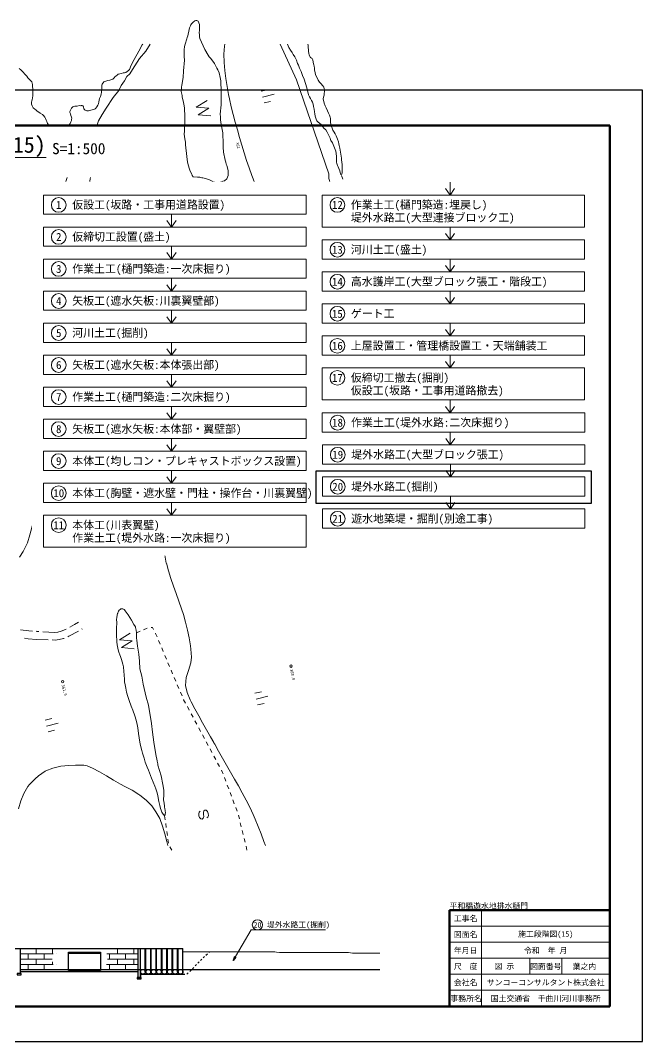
# Model space of a CAD drawing. Header units: millimetres. Extents: x -2078669 to -1085629, y -5987148 to 310365.
# Drawn here: x -1561906 to -1367638, y -5566452 to -5247635 of the extents above; entities that cross this region are included whole.
import ezdxf
from ezdxf.enums import TextEntityAlignment as Align

# ---------------------------------------------------------------- set-up
doc = ezdxf.new("R2010")
doc.units = ezdxf.units.MM
doc.header["$LTSCALE"] = 500
doc.linetypes.add('SXF_跳び破線', pattern=[12, 6, -6])
doc.layers.get('Defpoints').update_dxf_attribs({"color": 153})
for name, color, linetype, lineweight in [('D-BGD', 7, 'Continuous', 13), ('D-BYP-STR1', 2, 'Continuous', 13), ('D-BYP-STR3', 3, 'Continuous', 25), ('D-BYP-STRA', 1, 'Continuous', 25), ('D-BYP-STRC', 1, 'Continuous', 13), ('D-DOC', 7, 'Continuous', 13), ('D-TTL', 2, 'Continuous', 140), ('D-TTL-FRAM', 2, 'Continuous', 50), ('D-TTL-LINE', 7, 'Continuous', 13), ('D-TTL-TXT', 7, 'Continuous', 13), ('◆ワイプアウト', 4, 'Continuous', 13)]:
    doc.layers.add(name, color=color, linetype=linetype, lineweight=lineweight)
doc.styles.add('MS ゴシック', font='MS Gothic.ttf')
doc.dimstyles.new('DIM-500-F', dxfattribs={"dimscale": 500, "dimtxt": 3.5, "dimasz": 2.5, "dimexe": 0, "dimexo": 2, "dimgap": 0.8, "dimtad": 1, "dimdec": 0, "dimzin": 0, "dimdsep": 46, "dimtxsty": 'MS ゴシック', "dimblk": 'OPEN', "dimcen": 0.1, "dimclrd": 256, "dimclre": 256, "dimclrt": 256, "dimaunit": 1, "dimadec": 4, "dimazin": 0, "dimtfac": 1, "dimtdec": 0, "dimtmove": 2, "dimatfit": 3, "dimldrblk": 'OPEN', "dimfxl": 1, "dimtolj": 1, "dimtzin": 0, "dimlwd": -1, "dimlwe": -1, "dimarcsym": 2})
pattern_1 = [(180, (-1788137.6, 422249.2), (-2e-13, -1693.545), []), (270, (-1788137.6, 422249.2), (2540, -1693.545), [1693.545, -1693.545])]

# ---------------------------------------------------------------- blocks, each defined once
blk = doc.blocks.new('河川平面')
at = {"layer": 'D-BGD', "linetype": 'Continuous'}
for p, q in [((1824238, -2635273), (1826278, -2634775)), ((1824681, -2637094), (1828324, -2636205)), ((1825125, -2638916), (1827165, -2638419)), ((1761922, -2667453), (1765796, -2655569)), ((1765215, -2657353), (1765796, -2655569)), ((1849686, -2662713, 360164), (1849324, -2661518, 360120)), ((1850410, -2665105, 360252), (1850048, -2663909, 360208)), ((1851134, -2667496, 360340), (1850772, -2666300, 360296)), ((1781308, -2671772), (1783348, -2671276)), ((1851857, -2669887, 360428), (1851495, -2668691, 360384)), ((1852581, -2672278, 360516), (1852219, -2671083, 360472)), ((1781750, -2673593), (1785394, -2672707)), ((1853305, -2674670, 360604), (1852943, -2673475, 360560)), ((1782192, -2675416), (1784233, -2674920)), ((1821172, -2690819), (1823213, -2690322)), ((1821616, -2692640), (1825259, -2691753)), ((1822059, -2694463), (1824099, -2693966)), ((1838067, -2738260), (1838461, -2739880)), ((1795607, -2770743), (1797647, -2770248)), ((1796049, -2772565), (1799693, -2771679)), ((1796492, -2774388), (1798532, -2773892)), ((1754075, -2803865, 361418), (1754230, -2803878, 361420)), ((1754830, -2803915, 361449), (1754230, -2803878, 361420)), ((1759815, -2804216, 361690), (1756076, -2803990, 361509)), ((1768223, -2803167, 361459), (1768384, -2803074, 361460)), ((1785290, -2804303, 360500), (1786408, -2803833, 360803)), ((1787526, -2803363, 361106), (1788644, -2802893, 361409)), ((1754032, -2806371, 361420), (1757775, -2806514, 361592)), ((1792197, -2806761, 361435), (1792684, -2807912, 361422)), ((1793173, -2809063, 361409), (1793660, -2810214, 361397)), ((1794147, -2811365, 361384), (1794636, -2812515, 361371)), ((1795123, -2813666, 361358), (1795611, -2814817, 361345)), ((1796099, -2815968, 361333), (1796586, -2817118, 361320)), ((1797075, -2818270, 361307), (1797562, -2819420, 361294)), ((1798050, -2820571, 361282), (1798538, -2821722, 361269)), ((1799025, -2822872, 361256), (1799514, -2824024, 361243)), ((1822245, -2823207), (1824285, -2822712)), ((1822687, -2825029), (1826331, -2824143)), ((1801179, -2827380, 361256), (1801769, -2828482, 361269)), ((1823130, -2826852), (1825170, -2826356)), ((1802360, -2829583, 361282), (1802950, -2830685, 361295)), ((1756797, -2831620), (1758837, -2831125)), ((1757239, -2833442), (1760883, -2832556)), ((1803541, -2831786, 361308), (1804131, -2832888, 361321)), ((1804722, -2833990, 361334), (1805312, -2835092, 361348)), ((1757681, -2835265), (1759722, -2834769)), ((1805902, -2836192, 361361), (1806493, -2837294, 361374)), ((1807083, -2838396, 361387), (1807674, -2839498, 361400)), ((1808264, -2840600, 361413), (1808855, -2841701, 361426)), ((1809445, -2842803, 361439), (1810036, -2843904, 361452)), ((1810626, -2845006, 361466), (1811217, -2846108, 361479)), ((1812780, -2849507, 361550), (1813218, -2850677, 361586)), ((1813657, -2851846, 361622), (1814096, -2853017, 361658)), ((1814534, -2854187, 361694), (1814972, -2855357, 361730)), ((1815410, -2856527, 361767), (1815849, -2857697, 361803)), ((1816288, -2858867, 361839), (1816726, -2860037, 361875)), ((1794073, -2861464, 360360), (1794245, -2862686, 360553)), ((1817121, -2861220, 361902), (1817418, -2862435, 361906)), ((1794419, -2863910, 360747), (1794591, -2865132, 360940)), ((1817716, -2863649, 361911), (1818013, -2864863, 361916)), ((1818311, -2866077, 361921), (1818608, -2867291, 361926)), ((1794764, -2866355, 361134), (1794938, -2867577, 361327)), ((1795111, -2868800, 361521), (1795284, -2870023, 361714)), ((1818906, -2868505, 361930), (1819204, -2869719, 361935)), ((1795669, -2871170, 361825), (1796369, -2872205, 361814)), ((1819501, -2870934, 361940), (1819799, -2872147, 361945))]:
    blk.add_line(p, q, dxfattribs=at)
at = {"layer": 'D-BGD', "linetype": 'Continuous', "elevation": 362000}
for points in [[(1785720, -2684743), (1786779, -2682480), (1788229, -2680418), (1788996, -2679567), (1790895, -2677948), (1792407, -2676983), (1794693, -2675956), (1795619, -2675669), (1798059, -2675157), (1800538, -2674817), (1803034, -2674487), (1805485, -2674016), (1806163, -2673841), (1808583, -2673202), (1810983, -2672920), (1813590, -2672839), (1816163, -2672737), (1818622, -2672352), (1820817, -2671364), (1822181, -2670014), (1823074, -2668278), (1823344, -2666946), (1822777, -2665143), (1822256, -2663944), (1821323, -2661574), (1820484, -2659200), (1819695, -2656820), (1818947, -2654429), (1818216, -2652048), (1817513, -2649660), (1816810, -2647272), (1816133, -2644876), (1815485, -2642473), (1814872, -2640068), (1814319, -2637639), (1814030, -2636216), (1813594, -2633763), (1813214, -2631295), (1812901, -2628808), (1812657, -2626303), (1812646, -2626182), (1812541, -2623676), (1812739, -2621183), (1812923, -2620514)], [(1830142, -2620514), (1835290, -2631677), (1845386, -2661068), (1845407, -2662476), (1846119, -2664869), (1846853, -2667264), (1847579, -2669653), (1848318, -2672039), (1849058, -2674425), (1849797, -2676811), (1850545, -2679202), (1850740, -2679832)], [(1825541, -2870692), (1825112, -2869490), (1824241, -2867132), (1823333, -2864799), (1822374, -2862495), (1821720, -2861023), (1820642, -2858765), (1819499, -2856540), (1818319, -2854339), (1817106, -2852154), (1815880, -2849973), (1814649, -2847800), (1813409, -2845623), (1812169, -2843445), (1810938, -2841273), (1809726, -2839088), (1809600, -2838866), (1809435, -2838551), (1808452, -2836810), (1807207, -2834641), (1805948, -2832476), (1804717, -2830303), (1803524, -2828106), (1802389, -2825886), (1802106, -2825296), (1801146, -2822991), (1800613, -2820770), (1800851, -2818288), (1801578, -2816100), (1802307, -2813727), (1802482, -2811959), (1802315, -2809441), (1802183, -2808385), (1801763, -2805906), (1801242, -2803461), (1800639, -2801038), (1799950, -2798646), (1799365, -2796834), (1798549, -2794461), (1797714, -2792101), (1796865, -2789745), (1796044, -2787381), (1795277, -2785003), (1794628, -2782600), (1794617, -2782559), (1794114, -2780124), (1793714, -2777668), (1793392, -2775199), (1793111, -2772719), (1792856, -2770232), (1792616, -2767740), (1792384, -2765254), (1792166, -2762764), (1791953, -2760265), (1791735, -2757776), (1791516, -2755286), (1791303, -2752787), (1791085, -2750297), (1790872, -2747798), (1790645, -2745303), (1790432, -2742805), (1790196, -2740305), (1789961, -2737805), (1789703, -2735304), (1789641, -2734669), (1789353, -2732161), (1789064, -2729654), (1788753, -2727145), (1788442, -2724636), (1788130, -2722127), (1787811, -2719614), (1787499, -2717105), (1787180, -2714591), (1786869, -2712082), (1786554, -2709560), (1786251, -2707056), (1785949, -2704552), (1785660, -2702045), (1785393, -2699539), (1785158, -2697039), (1784967, -2694541), (1784864, -2692071), (1784890, -2689618), (1785121, -2687190), (1785693, -2684831), (1785720, -2684743)], [(1748494, -2859267), (1749232, -2856820), (1750173, -2854500), (1751418, -2852355), (1751923, -2851677), (1753667, -2849887), (1754736, -2848991), (1756795, -2847556), (1756947, -2847471), (1759232, -2846547), (1761682, -2846017), (1764215, -2845743), (1766301, -2845627), (1768821, -2845657), (1769883, -2845875), (1771580, -2846597), (1773796, -2847778), (1775963, -2849024), (1778115, -2850296), (1780269, -2851545), (1781697, -2852332), (1783905, -2853508), (1786057, -2854780), (1786368, -2854982), (1788332, -2856561), (1790077, -2858382), (1791388, -2860174), (1792556, -2862357), (1793465, -2864667), (1794196, -2867048), (1794820, -2869494), (1795080, -2870692)]]:
    blk.add_lwpolyline(points, dxfattribs=at)
at = {"layer": 'D-BGD', "linetype": 'Continuous'}
for points in [[(1807331, -2638115), (1803983, -2640216), (1807922, -2640545), (1804573, -2642646), (1808513, -2642974)], [(1783345, -2804437), (1779997, -2806537), (1783936, -2806865), (1780588, -2808966), (1784527, -2809295)], [(1807260, -2862110), (1807585, -2861860), (1807743, -2861350), (1807693, -2860719), (1807448, -2860135), (1807073, -2859755), (1806670, -2859681), (1806344, -2859932), (1806185, -2860442), (1806235, -2861073)], [(1806235, -2861073), (1806286, -2861704), (1806126, -2862213), (1805801, -2862465), (1805398, -2862391), (1805023, -2862010), (1804778, -2861427), (1804728, -2860796), (1804886, -2860286), (1805211, -2860036)]]:
    blk.add_lwpolyline(points, dxfattribs=at)
for points in [[(1766364, -2657858), (1763988, -2657083), (1765796, -2655569)], [(1766224, -2657707), (1764189, -2657044), (1765736, -2655748)], [(1766083, -2657555), (1764393, -2657005), (1765679, -2655927)], [(1765943, -2657404), (1764595, -2656965), (1765620, -2656107)], [(1765802, -2657253), (1764798, -2656926), (1765562, -2656287)], [(1765661, -2657103), (1765000, -2656887), (1765503, -2656465)], [(1765520, -2656952), (1765203, -2656848), (1765445, -2656645)]]:
    blk.add_lwpolyline(points, close=True, dxfattribs=at)
at = {"layer": 'D-BGD', "linetype": 'Continuous', "extrusion": (0.065366, -0.128202, 0.989592), "elevation": 832310}
blk.add_lwpolyline([(298907, -3211867), (300667, -3211832), (302054, -3211763)], dxfattribs=at)
at = {"layer": 'D-BGD', "linetype": 'Continuous', "extrusion": (-0.028801, -0.218306, 0.975455), "elevation": 914128}
blk.add_lwpolyline([(2100741, -2408339), (2103342, -2408298), (2104489, -2408239)], dxfattribs=at)
at = {"layer": 'D-BGD', "linetype": 'Continuous', "extrusion": (-0.016376, 0.024237, 0.999572), "elevation": 264401}
blk.add_lwpolyline([(109181, 3321283), (108781, 3321351), (105454, 3321693)], dxfattribs=at)
at = {"layer": 'D-BGD', "linetype": 'Continuous', "extrusion": (0.007595, -0.007269, 0.999945), "elevation": 395429}
blk.add_lwpolyline([(1787056, -2799870), (1787496, -2799823), (1787859, -2800544)], dxfattribs=at)
at = {"layer": 'D-BGD', "linetype": 'Continuous', "extrusion": (-0.147009, -0.073037, 0.986435), "elevation": 298060}
blk.add_lwpolyline([(3308546, 410854), (3308596, 410854), (3309793, 410781)], dxfattribs=at)
at = {"layer": 'D-BGD', "linetype": 'Continuous', "extrusion": (-0.028117, -0.208401, 0.977639), "elevation": 888872}
blk.add_lwpolyline([(2113511, -2413699), (2110916, -2413842), (2109766, -2413861)], dxfattribs=at)
at = {"layer": 'D-BGD', "linetype": 'Continuous', "extrusion": (-0.120009, -0.052186, 0.9914), "elevation": 289543}
blk.add_lwpolyline([(3308622, 566820), (3308666, 566820), (3309868, 566920)], dxfattribs=at)
at = {"layer": 'D-BGD', "linetype": 'Continuous', "extrusion": (0.113222, 0.07213, 0.990948), "elevation": 357987}
blk.add_lwpolyline([(-3374796, 50249), (-3375580, 50309), (-3376033, 50405)], dxfattribs=at)
at = {"layer": 'D-BGD', "linetype": 'Continuous'}
for points in [[(1800012, -2628897, 359990), (1800276, -2625588, 360040), (1800180, -2624391, 359980), (1800201, -2623873, 359970), (1800204, -2622283, 359940), (1800318, -2621322, 359940), (1800481, -2620596, 359940), (1801013, -2618929, 359940), (1801143, -2618462, 359940), (1801292, -2617983, 359940), (1801456, -2617477, 359990), (1801604, -2616536, 359990), (1801861, -2615426, 359960), (1802141, -2614780, 359960), (1802287, -2614506, 359960), (1802442, -2614215, 359960), (1802971, -2613677, 359910), (1803564, -2613268, 359870), (1803878, -2613183, 359860), (1804136, -2613135, 359860), (1804400, -2613218, 359890), (1804586, -2613336, 359890), (1804934, -2614436, 359980), (1804960, -2616135, 359980), (1804925, -2616980, 359990), (1804967, -2617488, 360000), (1805017, -2618244, 360000), (1805129, -2618792, 360000), (1805589, -2619957, 360000), (1806676, -2622220, 360030), (1807680, -2623985, 360060), (1808041, -2624481, 360070), (1808473, -2624994, 360050), (1809669, -2626604, 360010), (1810382, -2627994, 360010), (1810745, -2628607, 360030), (1811120, -2629480, 360040), (1811392, -2630951, 360050), (1811587, -2631997, 360050), (1811680, -2633100, 360050), (1811719, -2634276, 360050), (1811722, -2635616, 360050), (1811708, -2639472, 360070), (1811451, -2642427, 360070), (1811505, -2643277, 360070), (1811522, -2644210, 360070), (1811747, -2645585, 360070), (1811878, -2646179, 360080), (1812218, -2648277, 360080), (1812312, -2649578, 360090), (1812342, -2650448, 360090), (1812320, -2651912, 360080), (1812317, -2652740, 360030), (1812460, -2654276, 359890), (1812990, -2656726, 359770), (1813177, -2657364, 359760), (1813329, -2657982, 359730), (1813513, -2658445, 359710), (1813711, -2659124, 359710), (1813897, -2660085, 359700), (1813913, -2660659, 359700), (1813889, -2661603, 359760), (1813549, -2662596, 359840), (1812835, -2663177, 359980), (1812307, -2663312, 360000), (1811565, -2663520, 360010), (1810804, -2663659, 360020), (1810221, -2663670, 360030), (1809660, -2663543, 360040), (1809174, -2663426, 360070), (1807859, -2662762, 360100), (1806040, -2662316, 359880), (1805681, -2662237, 359900), (1805051, -2662070, 359950), (1804402, -2662055, 359960), (1803018, -2661975, 359980), (1802681, -2661597, 359980), (1802594, -2661166, 359990), (1802092, -2660174, 359980), (1801762, -2659223, 359940), (1801512, -2658514, 359920), (1801262, -2657424, 359920), (1800741, -2652892, 360130), (1800653, -2651942, 360120), (1800607, -2651119, 360120), (1800417, -2650145, 360120), (1800151, -2648642, 360120), (1800247, -2647752, 360120), (1800326, -2647013, 360120), (1800411, -2645320, 360120), (1800411, -2644397, 360120), (1800398, -2643156, 360120), (1800371, -2642379, 360120), (1800334, -2641239, 360120), (1800258, -2640549, 360120), (1800146, -2639781, 360120), (1800047, -2639251, 360120), (1799948, -2638721, 360120), (1799855, -2638241, 360120), (1799711, -2637548, 360120), (1799602, -2636954, 360120)], [(1789581, -2620514, 360020), (1789578, -2620523, 360020), (1788193, -2622691, 360000), (1786263, -2624984, 359980), (1784050, -2628453, 360040), (1783242, -2629799, 360060), (1782304, -2630668, 360070), (1781592, -2631988, 360110), (1780532, -2633490, 360150), (1779780, -2635018, 360220), (1778042, -2637180, 360340), (1775860, -2640574, 360400), (1774576, -2642547, 360400), (1773471, -2644449, 360400), (1772599, -2646889, 360340), (1771889, -2648787, 360160), (1771550, -2650922, 360130), (1771604, -2651992, 360130), (1771580, -2653097, 360130), (1771649, -2654001, 360130), (1771591, -2654844, 360150), (1771656, -2655955, 360180), (1771546, -2657230, 360190), (1771313, -2659080, 360210), (1771099, -2660917, 360210), (1770604, -2663805, 360220), (1770538, -2665024, 360220), (1770467, -2666010, 360210), (1770482, -2667749, 360210), (1770453, -2669405, 360220), (1770389, -2671282, 360230), (1770460, -2673226, 360240), (1770391, -2674790, 360210), (1770375, -2676223, 360210), (1770296, -2676823, 360210), (1770337, -2679119, 360240), (1770536, -2681863, 360280), (1770614, -2683211, 360300), (1770785, -2684659, 360290), (1770849, -2685411, 360290), (1770997, -2686338, 360300), (1771324, -2688256, 360320), (1771415, -2688701, 360320), (1771692, -2690486, 360320), (1771925, -2691947, 360300), (1772073, -2693035, 360300), (1772088, -2693609, 360300), (1772178, -2694837, 360300), (1772108, -2695501, 360300), (1772059, -2697191, 360240), (1771898, -2699659, 360210), (1771494, -2700442, 360190), (1770725, -2702122, 360200), (1770024, -2702919, 360180), (1769303, -2703312, 360180), (1768846, -2703464, 360180), (1767839, -2703670, 360180), (1767176, -2703761, 360180), (1765981, -2703974, 360210), (1765422, -2704103, 360230), (1764897, -2704274, 360240), (1764486, -2704407, 360250), (1764061, -2704624, 360280), (1763488, -2704940, 360300), (1762938, -2705535, 360320), (1762188, -2706719, 360210), (1761802, -2707270, 360240), (1761601, -2707801, 360260), (1761194, -2709170, 360280), (1760898, -2710188, 360280), (1760258, -2714411, 360330), (1759414, -2720235, 360310), (1758693, -2724780, 360260), (1757872, -2730260, 360180), (1757186, -2733280, 360040), (1756687, -2735934, 360010), (1756503, -2737017, 360010), (1756345, -2738275, 360010), (1756310, -2743353, 360000), (1756296, -2748213, 359980), (1756202, -2750604, 360000), (1756103, -2751378, 360000), (1756002, -2752496, 360010), (1755927, -2753710, 360020), (1755897, -2754546, 360020), (1755793, -2754948, 360020), (1755498, -2755540, 360020), (1755409, -2755915, 360030), (1755281, -2756199, 360030), (1754949, -2756677, 360030), (1754434, -2757050, 360050)], [(1760987, -2648069, 360290), (1761612, -2647863, 360290), (1762241, -2647613, 360290), (1762978, -2647253, 360290), (1763448, -2646877, 360290), (1763682, -2646631, 360290), (1764060, -2646214, 360290), (1764328, -2645848, 360290), (1764603, -2645349, 360290), (1764853, -2644835, 360280), (1764983, -2644368, 360280), (1765038, -2644031, 360280), (1765078, -2643661, 360280), (1765016, -2643326, 360280), (1764852, -2642770, 360280), (1764662, -2642338, 360280), (1764537, -2641932, 360280), (1764470, -2641547, 360280), (1764976, -2640546, 360200), (1765447, -2640148, 360200), (1765706, -2640020, 360200), (1766059, -2639946, 360200), (1766772, -2639871, 360200), (1767500, -2639748, 360200), (1767737, -2639757, 360200), (1768061, -2639735, 360200), (1768227, -2639727, 360200), (1768324, -2639760, 360200), (1768615, -2639835, 360200), (1768743, -2640013, 360200), (1768775, -2640158, 360200), (1768795, -2640284, 360200), (1768836, -2640493, 360220), (1768874, -2640688, 360230), (1768940, -2640875, 360240), (1769045, -2640993, 360250), (1769198, -2641128, 360280), (1769373, -2641205, 360300), (1769592, -2641285, 360300), (1769819, -2641311, 360300), (1770274, -2641342, 360300), (1771481, -2641090, 360290), (1771982, -2640940, 360280), (1772403, -2640709, 360280), (1772612, -2640506, 360280), (1772954, -2640092, 360280), (1773236, -2639642, 360280), (1773388, -2639176, 360280), (1773547, -2638518, 360280), (1773797, -2637542, 360280), (1774096, -2636861, 360280), (1774265, -2636185, 360280), (1774405, -2635562, 360280), (1774521, -2634475, 360280), (1774506, -2633579, 360280), (1774521, -2633252, 360280), (1774566, -2633013, 360280), (1775136, -2632303, 360180), (1775720, -2632050, 360180), (1776366, -2631868, 360180), (1777019, -2631736, 360180), (1777605, -2631600, 360180), (1777933, -2631430, 360180), (1778324, -2631090, 360180), (1778579, -2630787, 360180), (1778828, -2630515, 360180), (1779388, -2630122, 360180), (1779550, -2629961, 360180), (1780085, -2629853, 360180), (1780671, -2629717, 360180), (1781120, -2629537, 360180), (1781593, -2629497, 360190), (1781991, -2629346, 360190), (1782825, -2628798, 360190), (1783072, -2628410, 360190), (1783336, -2627950, 360190), (1783586, -2627275, 360190), (1784603, -2625345, 360190), (1786064, -2622782, 360090), (1787084, -2620808, 359940), (1787271, -2620514, 359921)], [(1834724, -2624535, 360250), (1834250, -2623813, 360250), (1833876, -2623160, 360260), (1833388, -2622383, 360270), (1832917, -2621558, 360300), (1832478, -2620514, 360300)], [(1838802, -2620514, 360060), (1838808, -2620539, 360060), (1838877, -2620901, 360060), (1838954, -2621730, 360070), (1838969, -2622246, 360080), (1839013, -2622791, 360080), (1839120, -2623348, 360080), (1839260, -2623947, 360080), (1839655, -2624705, 360090), (1839961, -2624915, 360090), (1840128, -2625046, 360090), (1840366, -2625414, 360090), (1840511, -2626166, 360090), (1840612, -2626651, 360090), (1840681, -2627013, 360090), (1840763, -2627453, 360090), (1840888, -2628078, 360090)], [(1840888, -2628078, 360090), (1840933, -2628542, 360090), (1841077, -2629455, 360090), (1841233, -2630007, 360090), (1842036, -2631760, 360070), (1842497, -2632383, 360070), (1842869, -2632839, 360070), (1843492, -2633520, 360070), (1843795, -2634017, 360070), (1843878, -2634353, 360070), (1843957, -2634779, 360070), (1843973, -2635353, 360070), (1843938, -2635956, 360070), (1843877, -2636463, 360070), (1843740, -2637123, 360070), (1843638, -2637641, 360070), (1843883, -2638981, 360070), (1844227, -2639767, 360070), (1844507, -2640424, 360070), (1844908, -2641312, 360070), (1845252, -2642098, 360070), (1845527, -2642683, 360080), (1845768, -2643306, 360090), (1845858, -2643773, 360090), (1845907, -2644309, 360100), (1845913, -2644600, 360100), (1845900, -2645043, 360100), (1845997, -2645537, 360100), (1846105, -2646072, 360100), (1846366, -2646741, 360100), (1846647, -2647375, 360100), (1846984, -2647973, 360100), (1847356, -2648590, 360100), (1847637, -2649144, 360100), (1848088, -2650187, 360100), (1848377, -2651069, 360100), (1848494, -2651667, 360100), (1848592, -2652219, 360100), (1848749, -2652990, 360100), (1848889, -2653670, 360100), (1849130, -2654916, 360100), (1849251, -2655527, 360100), (1849329, -2656114, 360100), (1849352, -2656635, 360100), (1849542, -2658071, 360100), (1849557, -2658667, 360100), (1849542, -2659155, 360100), (1849550, -2659563, 360100), (1849569, -2660070, 360100), (1849565, -2660379, 360100), (1849530, -2660740, 360100), (1849393, -2661099, 360110), (1849241, -2661243, 360110), (1849022, -2661002, 360110), (1848902, -2660609, 360110), (1848751, -2660050, 360110), (1848527, -2659356, 360110), (1848279, -2658844, 360100), (1848116, -2658405, 360100), (1847889, -2657836, 360070), (1847796, -2657356, 360060), (1847773, -2656915, 360060), (1847744, -2656403, 360060), (1847739, -2655569, 360060), (1847671, -2654665, 360060), (1847536, -2653976, 360060), (1846493, -2651335, 360060), (1845939, -2650613, 360070), (1845861, -2650268, 360070), (1845730, -2649893, 360070), (1845591, -2649433, 360070), (1845390, -2649040, 360070), (1845029, -2648464, 360070), (1844810, -2648003, 360070), (1844388, -2647253, 360070), (1843769, -2646724, 360070), (1843178, -2645946, 360070), (1842948, -2645664, 360070), (1841990, -2644883, 360070), (1841656, -2644460, 360070), (1841402, -2643980, 360070), (1841128, -2642992, 360070), (1840982, -2642342, 360070), (1840851, -2641667, 360070), (1840732, -2640850, 360070), (1840564, -2639980, 360070), (1840429, -2639291, 360090), (1840228, -2638657, 360110), (1839987, -2638114, 360110), (1839613, -2637519, 360130), (1839282, -2636971, 360140), (1838968, -2636375, 360140), (1838543, -2634204, 360190), (1837675, -2631480, 360190), (1837158, -2630352, 360190), (1836720, -2629108, 360190), (1836243, -2627992, 360210), (1835863, -2627128, 360220), (1835626, -2626576, 360220), (1835222, -2625514, 360230), (1834724, -2624535, 360250)], [(1748717, -2628178, 360280), (1749217, -2628593, 360280), (1749780, -2629158, 360270), (1750525, -2629990, 360270), (1751014, -2630583, 360270), (1751383, -2631025, 360270), (1751877, -2631610, 360270), (1752158, -2631863, 360270), (1752429, -2632054, 360270), (1752605, -2632270, 360270), (1752747, -2632686, 360270), (1752786, -2633159, 360270), (1752834, -2633878, 360270), (1752897, -2634410, 360270), (1752959, -2635126, 360270), (1752978, -2635714, 360270), (1752979, -2636234, 360270), (1752906, -2636722, 360270), (1752809, -2637313, 360270), (1752751, -2637936, 360270), (1752673, -2638272, 360270), (1752552, -2638664, 360270), (1752509, -2639320, 360270), (1752683, -2639800, 360270), (1753067, -2640437, 360270), (1753567, -2640851, 360270), (1753875, -2641097, 360270), (1754281, -2641434, 360270), (1754761, -2641803, 360270), (1755255, -2642087, 360270), (1755949, -2642485, 360270), (1756294, -2642788, 360270), (1756689, -2643326, 360270), (1756913, -2643778, 360270), (1757106, -2644246, 360270), (1757305, -2644741, 360270), (1757542, -2645293, 360270), (1757710, -2645562, 360270), (1757936, -2645911, 360270), (1758095, -2646499, 360280), (1758167, -2646875, 360280), (1758195, -2647167, 360280), (1758494, -2647489, 360290), (1758709, -2647717, 360290), (1759133, -2647983, 360290), (1760036, -2648157, 360290), (1760479, -2648169, 360290), (1760987, -2648069, 360290)], [(1799602, -2636954, 360120), (1799522, -2636573, 360120), (1799287, -2635296, 360120), (1799374, -2634020, 360120), (1799478, -2633399, 360120), (1799860, -2630908, 360120), (1800012, -2628897, 359990)], [(1754434, -2757050, 360050), (1753962, -2757932, 360080), (1753823, -2758314, 360090), (1753780, -2758509, 360090), (1753706, -2759100, 360100), (1753740, -2759662, 360120), (1753853, -2760811, 360130), (1754029, -2762792, 360130), (1754153, -2763659, 360130), (1754069, -2766114, 360050), (1753656, -2767134, 360000), (1753005, -2769851, 360000), (1752045, -2773728, 359990), (1751220, -2776287, 360030), (1749934, -2778905, 360090), (1748775, -2780742, 360130)], [(1786998, -2817846, 360510), (1787431, -2820344, 360540), (1788321, -2824374, 360490), (1789006, -2826936, 360450), (1789487, -2829530, 360450), (1789931, -2831908, 360450), (1790016, -2832683, 360460), (1790342, -2835386, 360490), (1790680, -2838510, 360550), (1791045, -2840484, 360570), (1791253, -2841607, 360580), (1791495, -2842911, 360600), (1791646, -2843713, 360600), (1791768, -2844383, 360580), (1791922, -2845198, 360550), (1792015, -2845679, 360530), (1792984, -2848969, 360510), (1793520, -2851711, 360490), (1793844, -2853454, 360390), (1793802, -2854872, 360390), (1793691, -2856469, 360420), (1793893, -2857542, 360420), (1794048, -2858416, 360380), (1794094, -2858777, 360370), (1794127, -2859142, 360370), (1794182, -2859427, 360370), (1794215, -2859631, 360370), (1794275, -2859908, 360370), (1794306, -2860075, 360370), (1794309, -2860331, 360370), (1794317, -2860497, 360370), (1794263, -2860892, 360360), (1794214, -2861118, 360360), (1794150, -2861370, 360360), (1794073, -2861464, 360360), (1793819, -2861203, 360370), (1793626, -2860976, 360380), (1793405, -2860619, 360400), (1793256, -2860337, 360410), (1793012, -2859677, 360420), (1792796, -2859150, 360430), (1792544, -2858244, 360480), (1792292, -2856957, 360490), (1791991, -2855192, 360500), (1791799, -2854343, 360510), (1791372, -2853060, 360510), (1790998, -2852245, 360520), (1790017, -2849697, 360530), (1789030, -2847261, 360530), (1788675, -2846273, 360530), (1788056, -2844741, 360550), (1787670, -2843446, 360580), (1787178, -2841894, 360630), (1786928, -2841024, 360670), (1786585, -2839535, 360690), (1786390, -2838489, 360710), (1785969, -2835790, 360710), (1785699, -2834032, 360670), (1785498, -2832958, 360630), (1785197, -2831655, 360580), (1784769, -2830233, 360560), (1784109, -2828492, 360560), (1783597, -2827195, 360550), (1783018, -2825512, 360530), (1782557, -2824209, 360540), (1782182, -2822875, 360560), (1781934, -2821660, 360590), (1781721, -2820545, 360600), (1781562, -2819658, 360600), (1781510, -2818947, 360600), (1781418, -2817441, 360600), (1781367, -2816385, 360600), (1781241, -2814940, 360570), (1781084, -2814089, 360570), (1780672, -2812699, 360580), (1780327, -2811774, 360580), (1780095, -2811214, 360580), (1779776, -2810384, 360590), (1779544, -2809605, 360600), (1779281, -2808116, 360580), (1779179, -2807169, 360570), (1779139, -2806557, 360550), (1779081, -2805474, 360530), (1779067, -2804636, 360510), (1779066, -2803874, 360530), (1779078, -2802890, 360520), (1779104, -2802443, 360520), (1779167, -2801591, 360540), (1779151, -2801017, 360540), (1779075, -2800246, 360540), (1779182, -2799419, 360550), (1779384, -2798325, 360540), (1779439, -2798149, 360540), (1779620, -2797734, 360550), (1779731, -2797521, 360550), (1779941, -2797215, 360540), (1780186, -2797009, 360530), (1780427, -2796871, 360530), (1780838, -2796819, 360530), (1781046, -2796858, 360530), (1781218, -2796899, 360530)], [(1781218, -2796899, 360530), (1781422, -2797027, 360530), (1781586, -2797203, 360530), (1781765, -2797433, 360530), (1782752, -2798726, 360550), (1783793, -2800386, 360520), (1784491, -2801721, 360520), (1784968, -2802457, 360520), (1785009, -2802665, 360520), (1785166, -2803517, 360510), (1785290, -2804303, 360500), (1785289, -2804868, 360490), (1785304, -2805384, 360490), (1785305, -2805984, 360490), (1785379, -2806638, 360500), (1785483, -2807540, 360510), (1785586, -2808464, 360510), (1785984, -2811023, 360530), (1786203, -2813190, 360530), (1786351, -2815582, 360550), (1786998, -2817846, 360510)], [(1759815, -2804216, 361690), (1760780, -2804102, 361700), (1761784, -2803860, 361430), (1763142, -2803245, 361440), (1763336, -2803141, 361441)], [(1759023, -2806561, 361650), (1759901, -2806595, 361690), (1761200, -2806442, 361700), (1762554, -2806113, 361430), (1762684, -2806055, 361431)]]:
    blk.add_polyline3d(points, dxfattribs=at)
for centre, radius in [((1800476, -2734160, 362610), 375), ((1839282, -2737966), 1250), ((1833562, -2814737, 363780), 375), ((1762273, -2819585, 361880), 375)]:
    blk.add_circle(centre, radius, dxfattribs=at)
at = {"layer": 'D-BGD', "linetype": 'Continuous', "style": 'MS ゴシック'}
for s, rotation, p in [('362', 287.06163, (1816252, -2651284, 362000)), ('362.6', 283.66942, (1800133, -2735207)), ('363.8', 283.66942, (1833220, -2815785)), ('361.9', 283.66942, (1761920, -2820621))]:
    blk.add_text(s, height=900, rotation=rotation, dxfattribs=at).set_placement(p)
blk = doc.blocks.new('_Open')
at = {"color": 0, "linetype": 'ByBlock', "lineweight": -2}
for p, q in [((-1, 0.17), (0, 0)), ((-1, -0.17), (0, 0)), ((0, 0), (-1, 0))]:
    blk.add_line(p, q, dxfattribs=at)
blk = doc.blocks.new('施工ステップ')
at = {"layer": 'D-DOC'}
for points in [[(1766486, -3253641), (1848486, -3253641), (1848486, -3259641), (1766486, -3259641)], [(1853486, -3253641), (1935486, -3253641), (1935486, -3263641), (1853486, -3263641)], [(1766486, -3263641), (1848486, -3263641), (1848486, -3269641), (1766486, -3269641)], [(1853486, -3267641), (1935486, -3267641), (1935486, -3273641), (1853486, -3273641)], [(1766486, -3273641), (1848486, -3273641), (1848486, -3279641), (1766486, -3279641)], [(1853486, -3277641), (1935486, -3277641), (1935486, -3283641), (1853486, -3283641)], [(1766486, -3283641), (1848486, -3283641), (1848486, -3289641), (1766486, -3289641)], [(1853486, -3287641), (1935486, -3287641), (1935486, -3293641), (1853486, -3293641)], [(1766486, -3293641), (1848486, -3293641), (1848486, -3299641), (1766486, -3299641)], [(1853486, -3297641), (1935486, -3297641), (1935486, -3303641), (1853486, -3303641)], [(1766486, -3303641), (1848486, -3303641), (1848486, -3309641), (1766486, -3309641)], [(1853486, -3307641), (1935486, -3307641), (1935486, -3317641), (1853486, -3317641)], [(1766486, -3313641), (1848486, -3313641), (1848486, -3319641), (1766486, -3319641)], [(1853539, -3321641), (1935539, -3321641), (1935539, -3327641), (1853539, -3327641)], [(1766486, -3323641), (1848486, -3323641), (1848486, -3329641), (1766486, -3329641)], [(1853592, -3331641), (1935592, -3331641), (1935592, -3337641), (1853592, -3337641)], [(1766486, -3333641), (1848486, -3333641), (1848486, -3339641), (1766486, -3339641)], [(1766486, -3343641), (1848486, -3343641), (1848486, -3349641), (1766486, -3349641)], [(1853592, -3341641), (1935592, -3341641), (1935592, -3347641), (1853592, -3347641)], [(1766486, -3353641), (1848486, -3353641), (1848486, -3363641), (1766486, -3363641)], [(1853592, -3351641), (1935592, -3351641), (1935592, -3357641), (1853592, -3357641)]]:
    blk.add_lwpolyline(points, close=True, dxfattribs=at)
for centre in [(1771277, -3256726), (1858277, -3256726), (1771277, -3266726), (1858277, -3270726), (1771277, -3276726), (1858277, -3280726), (1771277, -3286726), (1858277, -3290726), (1771277, -3296726), (1858277, -3300726), (1771277, -3306726), (1858277, -3310726), (1771277, -3316726), (1771277, -3326726), (1858330, -3324726), (1771277, -3336726), (1858383, -3334726), (1858383, -3344726), (1771277, -3346726), (1858383, -3354726), (1771277, -3356726)]:
    blk.add_circle(centre, 2300, dxfattribs=at)
at = {"layer": 'D-DOC', "style": 'MS ゴシック'}
for s, p in [('仮設工(坂路・工事用道路設置)', (1775486, -3256675)), ('作業土工(樋門築造:埋戻し)', (1862486, -3256675)), ('堤外水路工(大型連接ブロック工)', (1862486, -3260675)), ('仮締切工設置(盛土)', (1775486, -3266675)), ('河川土工(盛土)', (1862486, -3270675)), ('作業土工(樋門築造:一次床掘り)', (1775486, -3276675)), ('高水護岸工(大型ブロック張工・階段工)', (1862486, -3280675)), ('矢板工(遮水矢板:川裏翼壁部)', (1775486, -3286675)), ('ゲート工', (1862486, -3290675)), ('河川土工(掘削)', (1775486, -3296675)), ('上屋設置工・管理橋設置工・天端舗装工', (1862486, -3300675)), ('矢板工(遮水矢板:本体張出部)', (1775486, -3306675)), ('仮締切工撤去(掘削)', (1862486, -3310675)), ('作業土工(樋門築造:二次床掘り)', (1775486, -3316675)), ('仮設工(坂路・工事用道路撤去)', (1862486, -3314675)), ('矢板工(遮水矢板:本体部・翼壁部)', (1775486, -3326675)), ('作業土工(堤外水路:二次床掘り)', (1862539, -3324675)), ('堤外水路工(大型ブロック張工)', (1862592, -3334675)), ('本体工(均しコン・プレキャストボックス設置)', (1775486, -3336675)), ('堤外水路工(掘削)', (1862592, -3344675)), ('本体工(胸壁・遮水壁・門柱・操作台・川裏翼壁)', (1775486, -3346675)), ('遊水地築堤・掘削(別途工事)', (1862592, -3354675)), ('本体工(川表翼壁)', (1775486, -3356675)), ('作業土工(堤外水路:一次床掘り)', (1775486, -3360675))]:
    blk.add_text(s, height=2500, dxfattribs=at).set_placement(p, align=Align.MIDDLE_LEFT)
for s, p in [('1', (1771277, -3256726)), ('12', (1858277, -3256726)), ('2', (1771277, -3266726)), ('13', (1858277, -3270726)), ('3', (1771277, -3276726)), ('14', (1858277, -3280726)), ('4', (1771277, -3286726)), ('15', (1858277, -3290726)), ('5', (1771277, -3296726)), ('16', (1858277, -3300726)), ('6', (1771277, -3306726)), ('17', (1858277, -3310726)), ('7', (1771277, -3316726)), ('18', (1858330, -3324726)), ('8', (1771277, -3326726)), ('19', (1858383, -3334726)), ('9', (1771277, -3336726)), ('20', (1858383, -3344726)), ('10', (1771277, -3346726)), ('21', (1858383, -3354726)), ('11', (1771277, -3356726))]:
    blk.add_text(s, height=2500, dxfattribs=at).set_placement(p, align=Align.MIDDLE_CENTER)
at = {"layer": 'D-DOC'}
for points in [[(1893486, -3253641), (1893486, -3249641)], [(1806486, -3263641), (1806486, -3259641)], [(1893486, -3267641), (1893486, -3263641)], [(1806486, -3273641), (1806486, -3269641)], [(1893486, -3277641), (1893486, -3273641)], [(1806486, -3283641), (1806486, -3279641)], [(1893486, -3287641), (1893486, -3283641)], [(1806486, -3293641), (1806486, -3289641)], [(1893486, -3297641), (1893486, -3293641)], [(1806486, -3303641), (1806486, -3299641)], [(1893486, -3307641), (1893486, -3303641)], [(1806486, -3313641), (1806486, -3309641)], [(1893486, -3321641), (1893486, -3317641)], [(1806486, -3323641), (1806486, -3319641)], [(1893539, -3331641), (1893539, -3327641)], [(1806486, -3333641), (1806486, -3329641)], [(1893592, -3341641), (1893592, -3337641)], [(1806486, -3343641), (1806486, -3339641)], [(1806486, -3353641), (1806486, -3349641)], [(1893592, -3351641), (1893592, -3347641)]]:
    blk.add_leader(points, dimstyle='DIM-500-F', override={"dimasz": 4, "dimldrblk": 'Open90'}, dxfattribs=at)

msp = doc.modelspace()

# ---------------------------------------------------------------- hatches: boundary and pattern name
at = {"layer": 'D-BYP-STR1'}
h = msp.add_hatch(dxfattribs=at)
h.set_pattern_fill('AR-BRSTD', color=256, scale=25, angle=180)
h.set_pattern_definition(pattern_1)
edge = h.paths.add_edge_path()
edge.add_line((-1561903.4, -5543899.6), (-1550612.9, -5543899.6))
edge.add_arc((-1547512.3, -5540649.6), 4491.8, 133.652127, 226.347873, ccw=False)
edge.add_line((-1550612.9, -5537399.6), (-1561903.4, -5537399.6))
edge.add_line((-1561903.4, -5537399.6), (-1561903.4, -5543899.6))
h = msp.add_hatch(dxfattribs=at)
h.set_pattern_fill('AR-BRSTD', color=256, scale=25, angle=180)
h.set_pattern_definition(pattern_1)
edge = h.paths.add_edge_path()
edge.add_line((-1525153.4, -5543899.6), (-1535616, -5543899.6))
edge.add_arc((-1541811.8, -5540515.4), 7059.8, 331.355909, 386.189599)
edge.add_line((-1535476.8, -5537399.6), (-1525153.4, -5537399.6))
edge.add_line((-1525153.4, -5537399.6), (-1525153.4, -5543899.6))

# ---------------------------------------------------------------- linework, layer by layer
at = {"layer": 'D-BGD', "linetype": 'Continuous', "lineweight": 13, "elevation": 708000}
msp.add_lwpolyline([(-1449708.8, -5538899.6), (-1450290.5, -5538899.6), (-1450781, -5538899.6), (-1451443.9, -5538899.6), (-1452222.7, -5538899.6), (-1452799, -5538899.6), (-1453664.5, -5538899.6), (-1454834.2, -5538899.6), (-1455106.2, -5538899.6), (-1455307.5, -5538899.6), (-1456548, -5538899.6), (-1457010.8, -5538899.6), (-1457816, -5538899.6), (-1457989.7, -5538899.6), (-1458224.5, -5538858.9), (-1459431.5, -5538649.6), (-1460324.5, -5538649.6), (-1460873.2, -5538649.6), (-1461614.8, -5538649.6), (-1462315, -5538649.6), (-1462833, -5538649.6), (-1463756.7, -5538649.6), (-1465005.1, -5538649.6), (-1465198.5, -5538649.6), (-1465341.6, -5538649.6), (-1466640.2, -5538649.6), (-1467850.1, -5538649.6), (-1468082, -5538649.6), (-1468395.4, -5538649.6), (-1469523.7, -5538649.6), (-1470358.6, -5538649.6), (-1470965.5, -5538649.6), (-1471785.7, -5538649.6), (-1472407.2, -5538649.6), (-1472867.1, -5538649.6), (-1473849, -5538649.6), (-1475176, -5538649.6), (-1475290.7, -5538649.6), (-1475375.6, -5538649.6), (-1476732.5, -5538649.6), (-1477884.1, -5538649.6), (-1478174.2, -5538649.6), (-1478566.3, -5538649.6), (-1479616, -5538649.6), (-1480392.6, -5538649.6), (-1481057.7, -5538649.6), (-1481956.7, -5538493.8), (-1482499.5, -5538399.6), (-1482901.1, -5538399.6), (-1483941.2, -5538399.6), (-1485347, -5538399.6), (-1485383, -5538399.6), (-1485392.7, -5538399.6), (-1485409.6, -5538399.6), (-1486308.2, -5538399.6), (-1486824.7, -5538399.6), (-1487918.1, -5538399.6), (-1488266.5, -5538399.6), (-1488737.3, -5538399.6), (-1489708.2, -5538399.6), (-1490426.6, -5538399.6), (-1491150, -5538399.6), (-1492127.6, -5538399.6), (-1492591.7, -5538399.6), (-1492935.1, -5538399.6), (-1493632.6, -5538399.6), (-1494033.5, -5538399.6), (-1494548.2, -5538399.6), (-1495443.6, -5538399.6), (-1495475.2, -5538399.6), (-1495517.9, -5538399.6), (-1496917, -5538399.6), (-1497952.2, -5538399.6), (-1498358.7, -5538399.6), (-1498908.2, -5538399.6), (-1499800.5, -5538399.6), (-1500460.7, -5538399.6), (-1501242.2, -5538399.6), (-1502298.5, -5538399.6), (-1502684, -5538399.6), (-1511153.4, -5538399.6)], dxfattribs=at)
at = {"layer": 'D-BYP-STR3', "ltscale": 0.01}
for p, q in [((-1611903.4, -5537399.6, 708000), (-1561903.4, -5537399.6, 708000)), ((-1561903.4, -5545149.6, 708000), (-1561903.4, -5537399.6, 708000)), ((-1561903.4, -5537399.6, 708000), (-1511153.4, -5537399.6, 708000)), ((-1525153.4, -5546399.6, 708000), (-1525153.4, -5537399.6, 708000)), ((-1524403.4, -5546399.6, 708000), (-1524403.4, -5537399.6, 708000)), ((-1522903.4, -5544649.6, 708000), (-1522903.4, -5537399.6, 708000)), ((-1522724.9, -5544649.6, 708000), (-1522724.9, -5537399.6, 708000)), ((-1521224.9, -5544649.6, 708000), (-1521224.9, -5537399.6, 708000)), ((-1521046.3, -5544649.6, 708000), (-1521046.3, -5537399.6, 708000)), ((-1519546.3, -5544649.6, 708000), (-1519546.3, -5537399.6, 708000)), ((-1519367.7, -5544649.6, 708000), (-1519367.7, -5537399.6, 708000)), ((-1517867.7, -5544649.6, 708000), (-1517867.7, -5537399.6, 708000)), ((-1517689.2, -5544649.6, 708000), (-1517689.2, -5537399.6, 708000)), ((-1516189.2, -5544649.6, 708000), (-1516189.2, -5537399.6, 708000)), ((-1516010.6, -5544649.6, 708000), (-1516010.6, -5537399.6, 708000)), ((-1514510.6, -5544649.6, 708000), (-1514510.6, -5537399.6, 708000)), ((-1514332, -5544649.6, 708000), (-1514332, -5537399.6, 708000)), ((-1512832, -5544649.6, 708000), (-1512832, -5537399.6, 708000)), ((-1512653.4, -5544649.6, 708000), (-1512653.4, -5537399.6, 708000)), ((-1511153.4, -5545399.6, 708000), (-1511153.4, -5537399.6, 708000)), ((-1561903.4, -5543899.6, 708000), (-1511153.4, -5543899.6, 708000)), ((-1561903.4, -5544524.6, 708000), (-1525153.4, -5544524.6, 708000)), ((-1525153.4, -5546399.6, 708000), (-1524403.4, -5546399.6, 708000)), ((-1525153.4, -5546399.6, 708000), (-1524403.4, -5546399.6, 708000)), ((-1524403.4, -5545399.6, 708000), (-1511153.4, -5545399.6, 708000)), ((-1524403.4, -5545399.6, 708000), (-1524403.4, -5546399.6, 708000))]:
    msp.add_line(p, q, dxfattribs=at)
at = {"layer": 'D-BYP-STR3', "ltscale": 0.01, "elevation": 708000}
for points in [[(-1562903.4, -5545649.6), (-1561653.4, -5545649.6), (-1561653.4, -5545149.6), (-1562903.4, -5545149.6)], [(-1525403.4, -5546899.6), (-1524153.4, -5546899.6), (-1524153.4, -5546399.6), (-1525403.4, -5546399.6)]]:
    msp.add_lwpolyline(points, close=True, dxfattribs=at)
at = {"layer": 'D-BYP-STR3', "ltscale": 0.01}
for centre in [(-1523653.4, -5544649.6, 708000), (-1521974.9, -5544649.6, 708000), (-1520296.3, -5544649.6, 708000), (-1518617.7, -5544649.6, 708000), (-1516939.2, -5544649.6, 708000), (-1515260.6, -5544649.6, 708000), (-1513582, -5544649.6, 708000), (-1511903.4, -5544649.6, 708000)]:
    msp.add_circle(centre, 750, dxfattribs=at)
at = {"layer": 'D-BYP-STRA', "linetype": 'SXF_跳び破線', "ltscale": 0.2}
msp.add_line((-1509903.4, -5545399.6, 708000), (-1502903.4, -5538399.6, 708000), dxfattribs=at)
at = {"layer": 'D-BYP-STRA'}
msp.add_line((-1511153.4, -5543899.6, 708000), (-1449708.8, -5543899.6, 708000), dxfattribs=at)
at = {"layer": 'D-BYP-STRA', "linetype": 'SXF_跳び破線', "ltscale": 0.2, "elevation": 708000}
msp.add_lwpolyline([(-1511153.4, -5545399.6), (-1509903.4, -5545399.6)], dxfattribs=at)
at = {"layer": 'D-BYP-STRC'}
msp.add_line((-1466678.6, -5531613.7), (-1489878.6, -5531613.7), dxfattribs=at)
msp.add_circle((-1487883.2, -5530003.7), 1610, dxfattribs=at)
at = {"layer": 'D-TTL'}
for p in [(-1377887.6, -5280452.3), (-1777887.6, -5555452.3)]:
    msp.add_line(p, (-1377887.6, -5555452.3), dxfattribs=at)
at = {"layer": 'D-TTL-FRAM'}
for p, q in [((-1427887.6, -5555452.3), (-1427887.6, -5525452.3)), ((-1427887.6, -5525452.3), (-1377887.6, -5525452.3))]:
    msp.add_line(p, q, dxfattribs=at)
at = {"layer": 'D-TTL-LINE'}
for p, q in [((-1417887.6, -5555452.3), (-1417887.6, -5525452.3)), ((-1427887.6, -5530452.3), (-1377887.6, -5530452.3)), ((-1427887.6, -5535452.3), (-1377887.6, -5535452.3)), ((-1427887.6, -5540452.3), (-1377887.6, -5540452.3)), ((-1402887.6, -5545452.3), (-1402887.6, -5540452.3)), ((-1392887.6, -5545452.3), (-1392887.6, -5540452.3)), ((-1427887.6, -5545452.3), (-1377887.6, -5545452.3)), ((-1427887.6, -5550452.3), (-1377887.6, -5550452.3))]:
    msp.add_line(p, q, dxfattribs=at)
at = {"layer": 'Defpoints', "ltscale": 5}
for p, q in [((-1546903.4, -5538899.6, 708000), (-1536903.4, -5538899.6, 708000)), ((-1546903.4, -5543899.6, 708000), (-1536903.4, -5543899.6, 708000)), ((-1546903.4, -5543899.6, 708000), (-1536903.4, -5543899.6, 708000))]:
    msp.add_line(p, q, dxfattribs=at)
at = {"layer": 'Defpoints', "color": 1}
msp.add_lwpolyline([(-1788137.6, -5566452.3), (-1367637.6, -5566452.3), (-1367637.6, -5269452.3), (-1788137.6, -5269452.3)], close=True, dxfattribs=at)
at = {"layer": 'Defpoints', "ltscale": 5, "elevation": 708000}
msp.add_lwpolyline([(-1546903.4, -5538524.6), (-1536903.4, -5538524.6), (-1536903.4, -5544274.6), (-1546903.4, -5544274.6)], close=True, dxfattribs=at)

# ---------------------------------------------------------------- block references
at = {"layer": 'D-BGD'}
msp.add_blockref('河川平面', (-3310965.8, -2634499.8), dxfattribs=at)

# ---------------------------------------------------------------- texts
at = {"layer": 'D-BYP-STRC', "style": 'MS ゴシック'}
msp.add_text('20', height=1750, dxfattribs=at).set_placement((-1487883.2, -5530003.7), align=Align.MIDDLE_CENTER)
msp.add_text('堤外水路工(掘削)', height=1750, dxfattribs=at).set_placement((-1484937.1, -5529967.9), align=Align.MIDDLE_LEFT)
at = {"layer": 'D-TTL-TXT', "style": 'MS ゴシック'}
msp.add_text('平和橋遊水地排水樋門', height=1750, dxfattribs=at).set_placement((-1427887.6, -5525452.3), align=Align.BOTTOM_LEFT)
for s, p in [('工事名', (-1422887.6, -5527952.3)), ('図面名', (-1422887.6, -5532952.3)), ('施工段階図(15)', (-1397887.6, -5532952.3)), ('年月日', (-1422887.6, -5537952.3)), ('令和  年 月', (-1397887.6, -5537952.3)), ('尺\u3000度', (-1422887.6, -5542952.3)), ('図 示', (-1410788.6, -5542952.3)), ('図面番号', (-1397887.6, -5542952.3)), ('葉之内', (-1385788.6, -5542952.3)), ('会社名', (-1422887.6, -5547952.3)), ('サンコーコンサルタント株式会社', (-1397887.6, -5547952.3)), ('事務所名', (-1422727, -5552952.3)), ('国土交通省\u3000千曲川河川事務所', (-1397887.6, -5552952.3))]:
    msp.add_text(s, height=1750, dxfattribs=at).set_placement(p, align=Align.MIDDLE)

# ---------------------------------------------------------------- leaders
at = {"layer": 'D-BYP-STRC'}
msp.add_leader([(-1495466.2, -5541094.4), (-1489878.6, -5531613.7)], dimstyle='DIM-500-F', override={"dimgap": 0.8, "dimtad": 0}, dxfattribs=at)

# ---------------------------------------------------------------- next in the draw order: wipeouts: each hides what was drawn before it
msp.add_wipeout([(-1603988.4, -5280452.3), (-1533369.6, -5280452.3), (-1533369.6, -5296589.1), (-1603988.4, -5296589.1)]).dxf.layer = '◆ワイプアウト'

# ---------------------------------------------------------------- next in the draw order: linework, layer by layer
at = {"layer": 'D-TTL'}
msp.add_line((-1777887.6, -5280452.3), (-1377887.6, -5280452.3), dxfattribs=at)
at = {"layer": 'D-TTL-LINE'}
msp.add_line((-1601554.3, -5290452.3), (-1553887.6, -5290452.3), dxfattribs=at)

# ---------------------------------------------------------------- next in the draw order: texts
at = {"layer": 'D-TTL-TXT', "style": 'MS ゴシック'}
for s, height, p in [('施工段階図(15)', 5000, (-1577887.6, -5290452.3)), ('S=1:500', 3500, (-1543697, -5290452.3))]:
    msp.add_text(s, height=height, dxfattribs=at).set_placement(p, align=Align.BOTTOM_CENTER)

# ---------------------------------------------------------------- next in the draw order: wipeouts: each hides what was drawn before it
msp.add_wipeout([(-1558320.9, -5297935.5), (-1382011.3, -5297935.5), (-1382011.3, -5414796.2), (-1558320.9, -5414796.2)]).dxf.layer = '◆ワイプアウト'

# ---------------------------------------------------------------- next in the draw order: linework, layer by layer
at = {"layer": 'D-BYP-STRA'}
msp.add_lwpolyline([(-1469624.1, -5398322.4), (-1383624.1, -5398322.4), (-1383624.1, -5388322.4), (-1469624.1, -5388322.4)], close=True, dxfattribs=at)

# ---------------------------------------------------------------- next in the draw order: block references
at = {"layer": 'D-DOC'}
msp.add_blockref('施工ステップ', (-3321215.8, -2048499.8), dxfattribs=at)

doc.saveas('drawing.dxf')
